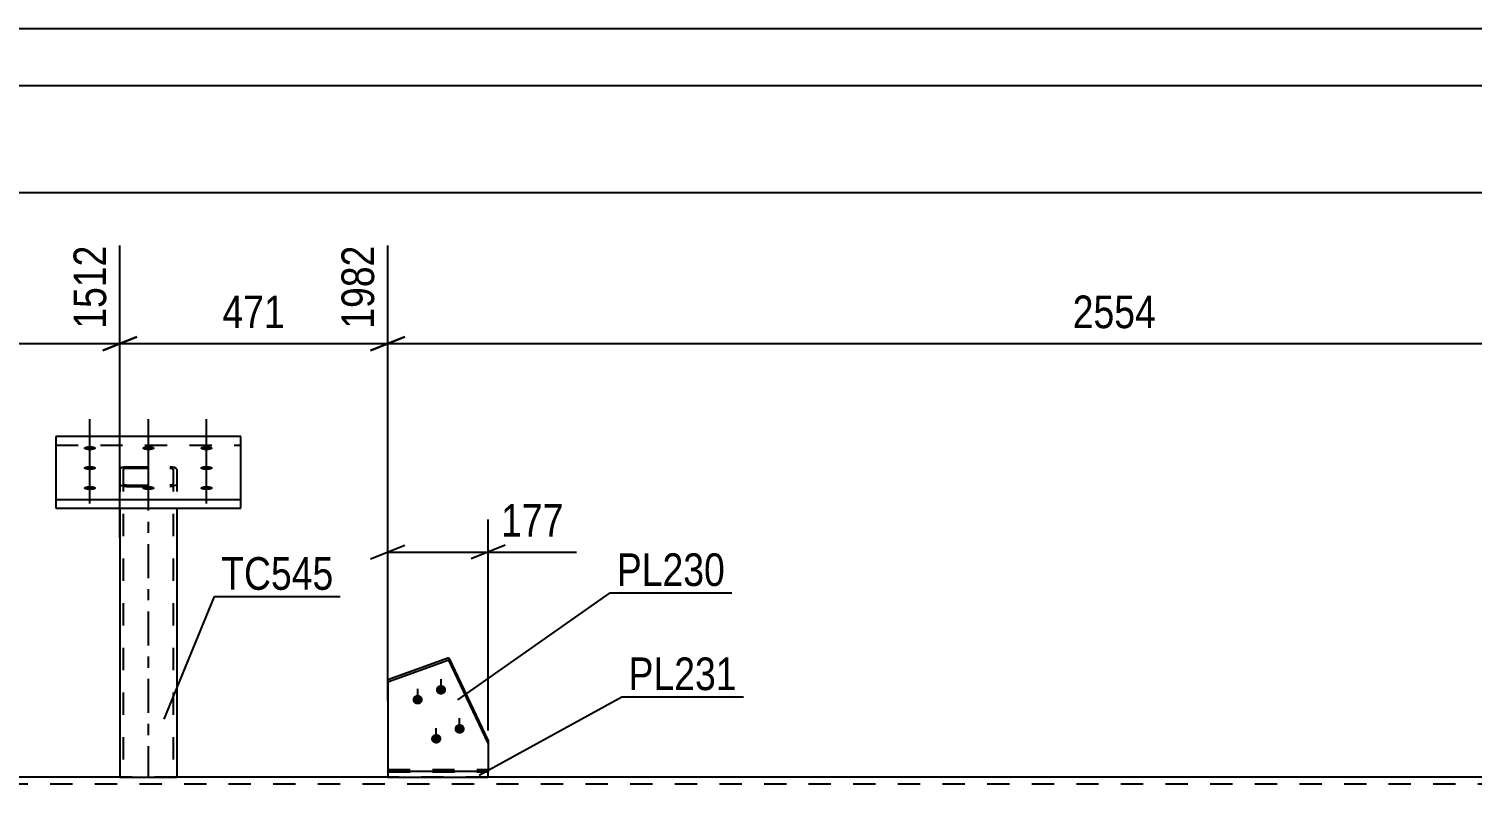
# Model space of a CAD drawing. Header units: millimetres. Extents: x -118 to 1071, y -539 to 302.
# Drawn here: x 65.5 to 192.3, y 235.2 to 301.5 of the extents above; entities that cross this region are included whole.
import ezdxf

# ---------------------------------------------------------------- set-up
doc = ezdxf.new("R2010")
doc.units = ezdxf.units.MM
doc.linetypes.add('DXK_LINE_DOT2', pattern=[3.9198, 1.9599, -1.9599])
doc.linetypes.add('DXK_LINE_DOT3', pattern=[5.9187, 2.979, -0.9799, 0.9799, -0.9799])
doc.styles.add('Arial Narrow', font='ARIALN.TTF', dxfattribs={"height": 0.2})

# ---------------------------------------------------------------- blocks, each defined once
blk = doc.blocks.new('Unknown-761550375-1135')
at = {"color": 5, "linetype": 'Continuous'}
for p, q in [((1070.91, 301.54), (-118.09, 301.54)), ((1065.91, 296.54), (-113.09, 296.54))]:
    blk.add_line(p, q, dxfattribs=at)
blk = doc.blocks.new('Part-761550375-6379 - 6350')
at = {"color": 7, "linetype": 'DXK_LINE_DOT2'}
for p, q in [((73.57, 262.95), (73.53, 262.87)), ((73.53, 262.87), (73.53, 259.44)), ((73.7, 263.02), (73.57, 262.95)), ((73.9, 263.06), (73.7, 263.02)), ((73.83, 262.87), (73.85, 262.91)), ((73.83, 262.87), (73.83, 235.82)), ((73.85, 262.91), (73.91, 262.94)), ((74.13, 263.08), (73.9, 263.06)), ((73.91, 262.94), (74.01, 262.97)), ((74.01, 262.97), (74.13, 262.97)), ((74.13, 263.08), (77.93, 263.08)), ((74.13, 262.97), (77.93, 262.97)), ((78.15, 263.06), (77.93, 263.08)), ((77.93, 262.97), (78.04, 262.97)), ((78.04, 262.97), (78.14, 262.94)), ((78.14, 262.94), (78.2, 262.91)), ((78.35, 263.02), (78.15, 263.06)), ((78.2, 262.91), (78.23, 262.87)), ((78.23, 262.87), (78.23, 235.82)), ((78.48, 262.95), (78.35, 263.02)), ((78.53, 262.87), (78.48, 262.95)), ((78.53, 262.87), (78.53, 259.44)), ((73.53, 261.57), (73.57, 261.49)), ((73.57, 261.49), (73.7, 261.43)), ((73.7, 261.43), (73.9, 261.38)), ((73.85, 261.53), (73.83, 261.57)), ((73.91, 261.5), (73.85, 261.53)), ((73.9, 261.38), (74.13, 261.37)), ((74.01, 261.48), (73.91, 261.5)), ((74.13, 261.47), (74.01, 261.48)), ((74.13, 261.47), (77.93, 261.47)), ((74.13, 261.37), (77.93, 261.37)), ((78.04, 261.48), (77.93, 261.47)), ((77.93, 261.37), (78.15, 261.38)), ((78.14, 261.5), (78.04, 261.48)), ((78.2, 261.53), (78.14, 261.5)), ((78.15, 261.38), (78.35, 261.43)), ((78.23, 261.57), (78.2, 261.53)), ((78.35, 261.43), (78.48, 261.49)), ((78.48, 261.49), (78.53, 261.57)), ((78.15, 235.82), (78.2, 235.82)), ((78.2, 235.82), (78.15, 235.82)), ((78.23, 235.82), (78.2, 235.82)), ((78.2, 235.82), (78.23, 235.82))]:
    blk.add_line(p, q, dxfattribs=at)
at = {"color": 7, "linetype": 'DXK_LINE_DOT3'}
blk.add_line((76.03, 262.22), (76.03, 235.82), dxfattribs=at)
at = {"color": 2, "linetype": 'Continuous'}
for p, q in [((73.53, 259.44), (73.53, 235.82)), ((78.53, 259.44), (78.53, 235.82)), ((73.53, 235.82), (78.53, 235.82))]:
    blk.add_line(p, q, dxfattribs=at)
blk = doc.blocks.new('Bolt-761550375-6460 - 6350')
at = {"linetype": 'Continuous'}
for points in [[(70.9, 264.54), (70.79, 264.54), (70.68, 264.55), (70.58, 264.57), (70.49, 264.6), (70.42, 264.63), (70.38, 264.67), (70.35, 264.71), (70.35, 264.74), (70.38, 264.78), (70.42, 264.82), (70.49, 264.85), (70.58, 264.88), (70.68, 264.9), (70.79, 264.91), (70.9, 264.91), (71.01, 264.91), (71.12, 264.9), (71.22, 264.88), (71.31, 264.85), (71.38, 264.82), (71.42, 264.78), (71.45, 264.74), (71.45, 264.71), (71.42, 264.67), (71.38, 264.63), (71.31, 264.6), (71.22, 264.57), (71.12, 264.55), (71.01, 264.54)], [(76.05, 264.54), (75.94, 264.54), (75.83, 264.55), (75.73, 264.57), (75.64, 264.6), (75.57, 264.63), (75.53, 264.67), (75.5, 264.71), (75.5, 264.74), (75.53, 264.78), (75.57, 264.82), (75.64, 264.85), (75.73, 264.88), (75.83, 264.9), (75.94, 264.91), (76.05, 264.91), (76.16, 264.91), (76.27, 264.9), (76.37, 264.88), (76.46, 264.85), (76.53, 264.82), (76.57, 264.78), (76.6, 264.74), (76.6, 264.71), (76.57, 264.67), (76.53, 264.63), (76.46, 264.6), (76.37, 264.57), (76.27, 264.55), (76.16, 264.54)], [(81.15, 264.54), (81.04, 264.54), (80.93, 264.55), (80.83, 264.57), (80.74, 264.6), (80.67, 264.63), (80.63, 264.67), (80.6, 264.71), (80.6, 264.74), (80.63, 264.78), (80.67, 264.82), (80.74, 264.85), (80.83, 264.88), (80.93, 264.9), (81.04, 264.91), (81.15, 264.91), (81.26, 264.91), (81.37, 264.9), (81.47, 264.88), (81.56, 264.85), (81.63, 264.82), (81.67, 264.78), (81.7, 264.74), (81.7, 264.71), (81.67, 264.67), (81.63, 264.63), (81.56, 264.6), (81.47, 264.57), (81.37, 264.55), (81.26, 264.54)], [(70.9, 262.79), (70.79, 262.8), (70.68, 262.81), (70.58, 262.83), (70.49, 262.85), (70.42, 262.89), (70.38, 262.92), (70.35, 262.96), (70.35, 263), (70.38, 263.04), (70.42, 263.07), (70.49, 263.11), (70.58, 263.13), (70.68, 263.15), (70.79, 263.16), (70.9, 263.17), (71.01, 263.16), (71.12, 263.15), (71.22, 263.13), (71.31, 263.11), (71.38, 263.07), (71.42, 263.04), (71.45, 263), (71.45, 262.96), (71.42, 262.92), (71.38, 262.89), (71.31, 262.85), (71.22, 262.83), (71.12, 262.81), (71.01, 262.8)], [(81.15, 262.79), (81.04, 262.8), (80.93, 262.81), (80.83, 262.83), (80.74, 262.85), (80.67, 262.89), (80.63, 262.92), (80.6, 262.96), (80.6, 263), (80.63, 263.04), (80.67, 263.07), (80.74, 263.11), (80.83, 263.13), (80.93, 263.15), (81.04, 263.16), (81.15, 263.17), (81.26, 263.16), (81.37, 263.15), (81.47, 263.13), (81.56, 263.11), (81.63, 263.07), (81.67, 263.04), (81.7, 263), (81.7, 262.96), (81.67, 262.92), (81.63, 262.89), (81.56, 262.85), (81.47, 262.83), (81.37, 262.81), (81.26, 262.8)], [(70.9, 261.03), (70.79, 261.04), (70.68, 261.05), (70.58, 261.07), (70.49, 261.09), (70.42, 261.13), (70.38, 261.16), (70.35, 261.2), (70.35, 261.24), (70.38, 261.28), (70.42, 261.31), (70.49, 261.35), (70.58, 261.37), (70.68, 261.39), (70.79, 261.4), (70.9, 261.41), (71.01, 261.4), (71.12, 261.39), (71.22, 261.37), (71.31, 261.35), (71.38, 261.31), (71.42, 261.28), (71.45, 261.24), (71.45, 261.2), (71.42, 261.16), (71.38, 261.13), (71.31, 261.09), (71.22, 261.07), (71.12, 261.05), (71.01, 261.04)], [(76.05, 261.03), (75.94, 261.04), (75.83, 261.05), (75.73, 261.07), (75.64, 261.09), (75.57, 261.13), (75.53, 261.16), (75.5, 261.2), (75.5, 261.24), (75.53, 261.28), (75.57, 261.31), (75.64, 261.35), (75.73, 261.37), (75.83, 261.39), (75.94, 261.4), (76.05, 261.41), (76.16, 261.4), (76.27, 261.39), (76.37, 261.37), (76.46, 261.35), (76.53, 261.31), (76.57, 261.28), (76.6, 261.24), (76.6, 261.2), (76.57, 261.16), (76.53, 261.13), (76.46, 261.09), (76.37, 261.07), (76.27, 261.05), (76.16, 261.04)], [(81.15, 261.03), (81.04, 261.04), (80.93, 261.05), (80.83, 261.07), (80.74, 261.09), (80.67, 261.13), (80.63, 261.16), (80.6, 261.2), (80.6, 261.24), (80.63, 261.28), (80.67, 261.31), (80.74, 261.35), (80.83, 261.37), (80.93, 261.39), (81.04, 261.4), (81.15, 261.41), (81.26, 261.4), (81.37, 261.39), (81.47, 261.37), (81.56, 261.35), (81.63, 261.31), (81.67, 261.28), (81.7, 261.24), (81.7, 261.2), (81.67, 261.16), (81.63, 261.13), (81.56, 261.09), (81.47, 261.07), (81.37, 261.05), (81.26, 261.04)]]:
    blk.add_hatch(color=1, dxfattribs=at).paths.add_polyline_path(points)
at = {"color": 1, "linetype": 'Continuous'}
for p, q in [((70.9, 263.36), (70.9, 267.26)), ((76.05, 263.36), (76.05, 267.26)), ((81.15, 263.36), (81.15, 267.26)), ((70.9, 261.62), (70.9, 265.52)), ((81.15, 261.62), (81.15, 265.52)), ((70.9, 259.86), (70.9, 263.76)), ((76.05, 259.86), (76.05, 263.76)), ((81.15, 259.86), (81.15, 263.76))]:
    blk.add_line(p, q, dxfattribs=at)
blk = doc.blocks.new('Part-761550375-6446 - 6350')
at = {"color": 7, "linetype": 'DXK_LINE_DOT2'}
for p, q in [((727.9, 235.22), (-0.81, 235.22)), ((78.53, 235.82), (73.53, 235.82)), ((105.9, 235.82), (97.07, 235.82))]:
    blk.add_line(p, q, dxfattribs=at)
at = {"color": 2, "linetype": 'Continuous'}
for p, q in [((73.53, 235.82), (55.45, 235.82)), ((97.07, 235.82), (78.53, 235.82)), ((224.75, 235.82), (105.9, 235.82))]:
    blk.add_line(p, q, dxfattribs=at)
blk = doc.blocks.new('Part-761550375-6448 - 6350')
at = {"color": 2, "linetype": 'Continuous'}
for p, q in [((84.15, 265.75), (67.9, 265.75)), ((67.9, 265.75), (67.9, 259.44)), ((84.15, 259.44), (84.15, 265.75)), ((84.15, 260.19), (67.9, 260.19)), ((67.9, 259.44), (84.15, 259.44))]:
    blk.add_line(p, q, dxfattribs=at)
at = {"color": 7, "linetype": 'DXK_LINE_DOT2'}
blk.add_line((67.9, 265), (84.15, 265), dxfattribs=at)
blk = doc.blocks.new('Part-761550375-6543 - 6350')
at = {"color": 2, "linetype": 'Continuous'}
for p, q in [((97.07, 236.32), (97.07, 235.82)), ((105.9, 236.32), (97.07, 236.32)), ((105.9, 235.82), (105.9, 236.32)), ((97.07, 235.82), (105.9, 235.82))]:
    blk.add_line(p, q, dxfattribs=at)
blk = doc.blocks.new('Bolt-761550375-6544 - 6350')
at = {"linetype": 'Continuous'}
for points in [[(101.75, 243.93), (101.84, 243.92), (101.93, 243.89), (102.01, 243.84), (102.08, 243.79), (102.14, 243.71), (102.18, 243.63), (102.2, 243.55), (102.2, 243.46), (102.18, 243.37), (102.14, 243.29), (102.08, 243.22), (102.01, 243.16), (101.93, 243.12), (101.84, 243.09), (101.75, 243.08), (101.66, 243.09), (101.57, 243.12), (101.48, 243.16), (101.41, 243.22), (101.36, 243.29), (101.32, 243.37), (101.3, 243.46), (101.3, 243.55), (101.32, 243.63), (101.36, 243.71), (101.41, 243.79), (101.48, 243.84), (101.57, 243.89), (101.66, 243.92)], [(99.7, 243.06), (99.79, 243.05), (99.88, 243.02), (99.96, 242.98), (100.03, 242.92), (100.09, 242.85), (100.12, 242.77), (100.14, 242.68), (100.14, 242.59), (100.12, 242.51), (100.09, 242.43), (100.03, 242.36), (99.96, 242.3), (99.88, 242.25), (99.79, 242.22), (99.7, 242.22), (99.6, 242.22), (99.51, 242.25), (99.43, 242.3), (99.36, 242.36), (99.31, 242.43), (99.27, 242.51), (99.25, 242.59), (99.25, 242.68), (99.27, 242.77), (99.31, 242.85), (99.36, 242.92), (99.43, 242.98), (99.51, 243.02), (99.6, 243.05)], [(103.38, 240.5), (103.48, 240.49), (103.57, 240.46), (103.65, 240.41), (103.72, 240.36), (103.77, 240.28), (103.81, 240.2), (103.83, 240.12), (103.83, 240.03), (103.81, 239.94), (103.77, 239.86), (103.72, 239.79), (103.65, 239.73), (103.57, 239.69), (103.48, 239.66), (103.38, 239.65), (103.29, 239.66), (103.2, 239.69), (103.12, 239.73), (103.05, 239.79), (102.99, 239.86), (102.96, 239.94), (102.94, 240.03), (102.94, 240.12), (102.96, 240.2), (102.99, 240.28), (103.05, 240.36), (103.12, 240.41), (103.2, 240.46), (103.29, 240.49)], [(101.33, 239.63), (101.42, 239.62), (101.51, 239.59), (101.6, 239.55), (101.67, 239.49), (101.72, 239.42), (101.76, 239.34), (101.78, 239.25), (101.78, 239.16), (101.76, 239.08), (101.72, 239), (101.67, 238.93), (101.6, 238.87), (101.51, 238.82), (101.42, 238.79), (101.33, 238.79), (101.24, 238.79), (101.15, 238.82), (101.07, 238.87), (101, 238.93), (100.94, 239), (100.9, 239.08), (100.88, 239.16), (100.88, 239.25), (100.9, 239.34), (100.94, 239.42), (101, 239.49), (101.07, 239.55), (101.15, 239.59), (101.24, 239.62)]]:
    blk.add_hatch(color=1, dxfattribs=at).paths.add_polyline_path(points)
at = {"color": 1, "linetype": 'Continuous'}
for p, q in [((99.7, 242.3), (99.7, 243.58)), ((101.75, 243.16), (101.75, 244.44)), ((103.38, 239.73), (103.38, 241.01)), ((101.33, 238.87), (101.33, 240.15))]:
    blk.add_line(p, q, dxfattribs=at)
blk = doc.blocks.new('Part-761550375-6588 - 6350')
at = {"color": 2, "linetype": 'Continuous'}
for p, q in [((102.43, 246.31), (97.07, 244.38)), ((102.43, 246.1), (97.07, 244.18)), ((102.43, 246.1), (102.43, 246.31)), ((102.43, 246.31), (105.9, 239.02)), ((105.9, 238.81), (102.43, 246.1)), ((97.07, 244.38), (97.07, 236.32)), ((105.9, 239.02), (105.9, 236.32))]:
    blk.add_line(p, q, dxfattribs=at)
at = {"color": 7, "linetype": 'DXK_LINE_DOT2'}
for p, q in [((97.07, 236.5), (105.9, 236.5)), ((97.07, 236.32), (97.07, 236.3)), ((97.07, 236.3), (97.07, 236.32)), ((97.07, 236.3), (105.9, 236.3)), ((105.9, 236.3), (105.9, 236.32)), ((105.9, 236.32), (105.9, 236.3))]:
    blk.add_line(p, q, dxfattribs=at)
blk = doc.blocks.new('StraightDimension-761550375-26910 - 6350')
at = {"color": 7, "linetype": 'Continuous'}
for p, q in [((97.07, 245.18), (97.07, 258.45)), ((105.9, 239.92), (105.9, 258.45)), ((95.57, 255), (98.57, 256.2)), ((107.4, 256.2), (104.4, 255)), ((97.07, 255.6), (105.9, 255.6)), ((105.9, 255.6), (113.64, 255.6)), ((105.9, 255.6), (113.64, 255.6))]:
    blk.add_line(p, q, dxfattribs=at)
at = {"color": 0}
blk.add_wipeout([(113.11, 256.35), (113.11, 260.55), (106.43, 260.55), (106.43, 256.35)], dxfattribs=at)
at = {"color": 3, "style": 'Arial Narrow'}
blk.add_text('177', height=2.863, dxfattribs=at).set_placement((107.03, 256.95))
blk = doc.blocks.new('StraightDimension-761550375-6647 - 6350')
at = {"color": 7, "linetype": 'Continuous'}
blk.add_line((-0.81, 287.17), (727.9, 287.17), dxfattribs=at)
blk = doc.blocks.new('StraightDimension-761550375-24970 - 6350')
at = {"color": 7, "linetype": 'Continuous'}
for p, q in [((97.07, 242.52), (97.07, 282.52)), ((98.57, 274.51), (95.57, 273.31)), ((97.07, 273.91), (224.75, 273.91))]:
    blk.add_line(p, q, dxfattribs=at)
at = {"color": 0}
blk.add_wipeout([(165.17, 274.66), (165.17, 278.86), (156.65, 278.86), (156.65, 274.66)], dxfattribs=at)
at = {"color": 3, "style": 'Arial Narrow'}
blk.add_text('2554', height=2.863, dxfattribs=at).set_placement((157.25, 275.26))
blk = doc.blocks.new('StraightDimension-761550375-24971 - 6350')
at = {"color": 7, "linetype": 'Continuous'}
for p, q in [((73.53, 256.84), (73.53, 282.52)), ((97.07, 242.52), (97.07, 282.52)), ((75.03, 274.51), (72.03, 273.31)), ((73.53, 273.91), (97.07, 273.91)), ((95.57, 273.31), (98.57, 274.51))]:
    blk.add_line(p, q, dxfattribs=at)
at = {"color": 0}
blk.add_wipeout([(88.64, 274.66), (88.64, 278.86), (81.95, 278.86), (81.95, 274.66)], dxfattribs=at)
at = {"color": 3, "style": 'Arial Narrow'}
blk.add_text('471', height=2.863, dxfattribs=at).set_placement((82.55, 275.26))
at = {"color": 0, "linetype": 'Continuous'}
blk.add_wipeout([(96.47, 283.12), (92.27, 283.12), (92.27, 274.61), (96.47, 274.61)], dxfattribs=at)
at = {"color": 3, "linetype": 'Continuous', "style": 'Arial Narrow'}
blk.add_text('1982', height=2.863, rotation=90.0002, dxfattribs=at).set_placement((95.87, 275.21))
blk = doc.blocks.new('StraightDimension-761550375-24972 - 6350')
at = {"color": 7, "linetype": 'Continuous'}
for p, q in [((73.53, 256.84), (73.53, 282.52)), ((46.61, 238.67), (46.61, 280.69)), ((48.11, 274.51), (45.11, 273.31)), ((46.61, 273.91), (73.53, 273.91)), ((72.03, 273.31), (75.03, 274.51))]:
    blk.add_line(p, q, dxfattribs=at)
at = {"color": 0}
blk.add_wipeout([(63.41, 274.66), (63.41, 278.86), (56.73, 278.86), (56.73, 274.66)], dxfattribs=at)
at = {"color": 3, "style": 'Arial Narrow'}
blk.add_text('538', height=2.863, dxfattribs=at).set_placement((57.33, 275.26))
at = {"color": 0, "linetype": 'Continuous'}
blk.add_wipeout([(72.93, 283.12), (68.73, 283.12), (68.73, 274.61), (72.93, 274.61)], dxfattribs=at)
at = {"color": 3, "linetype": 'Continuous', "style": 'Arial Narrow'}
blk.add_text('1512', height=2.863, rotation=90.0002, dxfattribs=at).set_placement((72.33, 275.21))
blk = doc.blocks.new('Mark-761550375-6375 - 6350')
at = {"color": 0}
blk.add_wipeout([(92.3, 252.29), (92.3, 255.29), (82.44, 255.29), (82.44, 252.29)], dxfattribs=at)
blk.add_wipeout([(92.3, 252.29), (92.3, 255.29), (82.44, 255.29), (82.44, 252.29)], dxfattribs=at)
at = {"color": 30, "linetype": 'Continuous'}
for p, q in [((77.44, 240.93), (81.84, 251.69)), ((81.84, 251.69), (92.9, 251.69))]:
    blk.add_line(p, q, dxfattribs=at)
at = {"color": 3, "style": 'Arial Narrow'}
blk.add_text('TC545', height=2.863, dxfattribs=at).set_placement((82.44, 252.29))
blk = doc.blocks.new('Mark-761550375-6539 - 6350')
at = {"color": 0}
blk.add_wipeout([(127.74, 243.48), (127.74, 246.48), (118.23, 246.48), (118.23, 243.48)], dxfattribs=at)
blk.add_wipeout([(127.74, 243.48), (127.74, 246.48), (118.23, 246.48), (118.23, 243.48)], dxfattribs=at)
at = {"color": 30, "linetype": 'Continuous'}
for p, q in [((105.1, 236), (117.63, 242.88)), ((117.63, 242.88), (128.34, 242.88))]:
    blk.add_line(p, q, dxfattribs=at)
at = {"color": 3, "style": 'Arial Narrow'}
blk.add_text('PL231', height=2.863, dxfattribs=at).set_placement((118.23, 243.48))
blk = doc.blocks.new('Mark-761550375-25409 - 6350')
at = {"color": 0}
blk.add_wipeout([(126.7, 252.62), (126.7, 255.62), (117.2, 255.62), (117.2, 252.62)], dxfattribs=at)
blk.add_wipeout([(126.7, 252.62), (126.7, 255.62), (117.2, 255.62), (117.2, 252.62)], dxfattribs=at)
at = {"color": 30, "linetype": 'Continuous'}
for p, q in [((103.24, 242.63), (116.6, 252.02)), ((116.6, 252.02), (127.3, 252.02))]:
    blk.add_line(p, q, dxfattribs=at)
at = {"color": 3, "style": 'Arial Narrow'}
blk.add_text('PL230', height=2.863, dxfattribs=at).set_placement((117.2, 252.62))

msp = doc.modelspace()

# ---------------------------------------------------------------- block references
for name in ['Unknown-761550375-1135', 'Bolt-761550375-6460 - 6350', 'Part-761550375-6448 - 6350', 'Part-761550375-6379 - 6350', 'Part-761550375-6588 - 6350', 'Bolt-761550375-6544 - 6350', 'Part-761550375-6543 - 6350', 'Part-761550375-6446 - 6350']:
    msp.add_blockref(name, (0, 0))

# ---------------------------------------------------------------- next in the draw order: block references
msp.add_blockref('StraightDimension-761550375-26910 - 6350', (0, 0))

# ---------------------------------------------------------------- next in the draw order: block references
msp.add_blockref('StraightDimension-761550375-6647 - 6350', (0, 0))

# ---------------------------------------------------------------- next in the draw order: block references
msp.add_blockref('StraightDimension-761550375-24970 - 6350', (0, 0))

# ---------------------------------------------------------------- next in the draw order: block references
for name in ['StraightDimension-761550375-24971 - 6350', 'Mark-761550375-6539 - 6350']:
    msp.add_blockref(name, (0, 0))

# ---------------------------------------------------------------- next in the draw order: block references
for name in ['StraightDimension-761550375-24972 - 6350', 'Mark-761550375-6375 - 6350', 'Mark-761550375-25409 - 6350']:
    msp.add_blockref(name, (0, 0))

doc.saveas('drawing.dxf')
